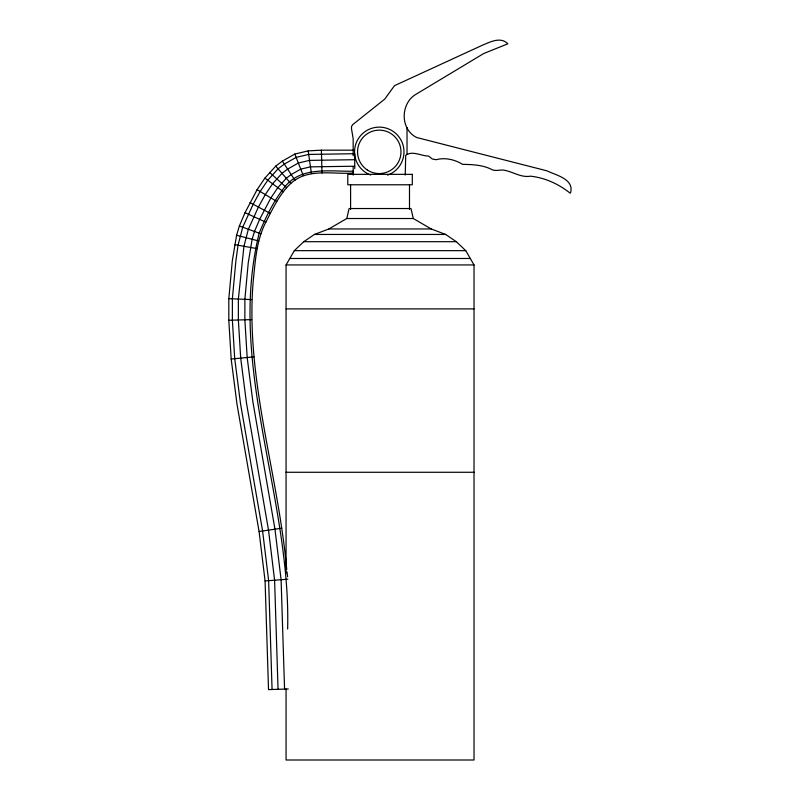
<?xml version="1.0" encoding="UTF-8"?>
<svg xmlns="http://www.w3.org/2000/svg" width="800" height="800" viewBox="0 0 800 800"><rect width="100%" height="100%" fill="white"/><g stroke="black" fill="none" stroke-linecap="round" stroke-linejoin="round"><path stroke-width="1.2" d="M288.29 688.98L268.52 689.61L265.08 580.95L259.08 531.52L237 404.22L231.18 359.02L228.81 320.28L228.81 298.65L232.33 260.68L236.6 235.25L239.37 226L245.04 212.66L257.1 189.66L264.89 178.12L275.73 166.12L282.37 161.13L294.82 154.05L308.18 150.89L321.39 150.17L353.5 150.17M286.73 569.49C278.19 473.29 244.98 378.61 253.21 281.27C255.31 261.24 256.33 240.41 265.85 222.18C272.84 208.55 279.48 194.11 290.79 183.43C307.83 167.73 332.78 174.57 353.52 173.05M286.06 573.16L286.06 264.94L294.33 250.66L303.76 241.69L314.44 234.45L328.87 228.95L346.78 218.52L349.11 208.53L410.97 208.53L413.3 218.52L431.21 228.95L445.64 234.45L456.32 241.69L465.75 250.66L474.02 264.94L474.02 760L286.06 760L286.06 689M353.17 155.75L353.17 138.79L351.51 128.79L351.51 126.61L352.59 124.73L384.8 99.05L394.47 85.68L482.63 45.12C490.43 41.91 500.59 36.41 507.88 43.79L483.71 53.53L414.75 95.03C400.3 104.89 400.45 129.57 416.73 137.52L547.02 170.86C555.78 175.19 574.1 178.87 570.67 192.48L570.15 193.18C558.8 184.1 545.05 177.75 530.52 176.18C520.82 177.88 512.7 171.48 503.42 170.07C499.77 169.73 496.25 171.14 492.65 169.96C483.4 164.93 472.77 164.49 462.59 164.37C454.95 159.58 444.9 157.24 436.18 159.71L432.33 159.02L428.58 156.06C421.35 156.1 412.24 150.24 405.72 155.33L405.22 175.14M259.08 531.52L281.72 528.19M231.18 359.02L253.97 356.86M265.08 580.95L287.91 579.2M228.81 320.28L251.69 319.58M353.5 153.73L308.69 154.43L296.13 157.39L284.33 164.1L278.07 168.81L267.76 180.23L260.15 191.49L253.13 204.26L242.72 227.21L238.04 245.24L235.86 261.1L232.37 298.8L232.37 320.17L234.72 358.69L240.52 403.69L262.6 531L268.63 580.68L272.07 689.5M354.73 159.71L309.55 160.38L298.34 163.02L287.62 169.12L282.01 173.34L272.58 183.79L265.3 194.57L258.41 207.07L248.36 229.24L243.94 246.29L238.36 299.04L238.36 319.98L240.69 358.12L246.44 402.8L268.52 530.13L274.6 580.22L278.05 689.31M354.73 166.23L310.48 166.85L300.75 169.14L291.2 174.57L286.3 178.26L277.83 187.65L270.89 197.92L259.64 219.34L254.49 231.46L252.15 239.28L248.27 262.59L244.87 299.31L244.87 319.79L247.17 357.51L252.88 401.82L274.96 529.18L281.1 579.72L284.56 689.1M353.52 171.2C330.67 171.74 301.74 165.98 285.21 186.4C273.96 200.36 265.99 216.65 259.18 233.15C226.76 365.1 290.97 496.53 287.64 629.01M346.78 218.52L413.3 218.52M328.87 228.95L431.21 228.95M314.44 234.45L445.64 234.45M303.76 241.69L456.32 241.69M294.33 250.66L465.75 250.66M289.82 258.48L470.26 258.48M286.06 264.94L474.02 264.94M286.06 308.89L474.02 308.89M286.06 472.27L474.02 472.27M228.81 298.65L251.69 299.6M234.54 244.61L257.08 248.63M236.6 235.25L258.76 241M239.37 226L260.92 233.78M245.04 212.66L265.85 222.18M249.99 202.58L270.19 213.34M257.1 189.66L276.76 201.43M264.89 178.12L283.33 191.7M269.51 172.35L286.59 187.63M275.73 166.12L290.79 183.43M282.37 161.13L294.96 180.29M294.82 154.05L303.27 175.56M308.18 150.89L311.46 173.63M287.03 571.91L287.62 576.77M321.39 150.17L322.01 173.05M409.49 184.78L409.49 209.39M407.03 127.54L407.03 154.19M354.73 153.73L354.73 168.71M353.17 166.65L353.17 175.13M350.59 184.78L350.59 209.39M370.69 175.05A24.73 24.73 0 0 1 359.5 136.99A24.73 24.73 0 0 1 399.17 137.19A24.73 24.73 0 0 1 387.59 175.14M412.3 174.35L347.79 174.35L347.79 184.78L412.3 184.78L412.3 174.35M367.49 170.11A21.72 21.72 0 0 0 400.95 152.92A21.72 21.72 0 0 0 369.33 132.54A21.72 21.72 0 0 0 367.49 170.11"/></g></svg>
